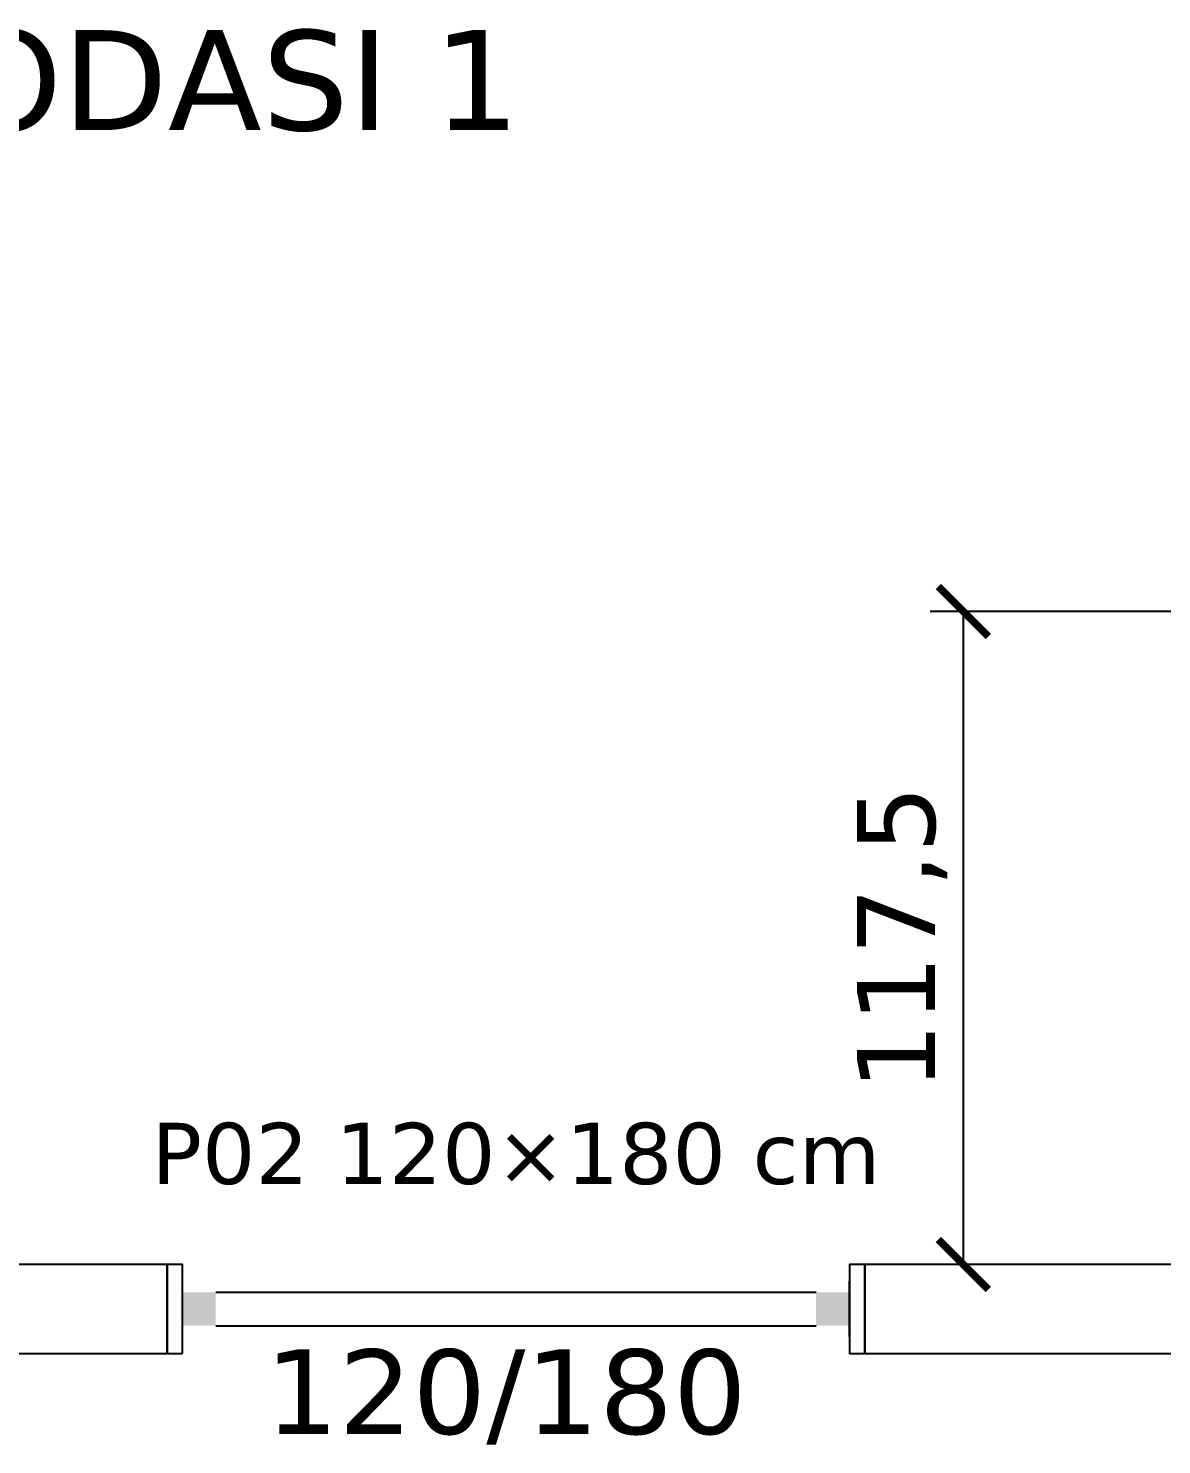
# Model space of a CAD drawing. Header units: centimetres. Extents: x -135 to 5324, y -1304 to 1609.
# Drawn here: x 3667 to 3870.9, y 234.6 to 489.5 of the extents above; entities that cross this region are included whole.
import ezdxf
from ezdxf.enums import TextEntityAlignment as Align

# ---------------------------------------------------------------- set-up
doc = ezdxf.new("R2010")
doc.units = ezdxf.units.CM
for name, color, linetype in [('MONTAJ_OZEL_OLCU', 6, 'Continuous'), ('MONTAJ_STANDART', 7, 'Continuous'), ('MONTAJ_YAZI', 4, 'Continuous'), ('PENCERE', 10, 'Continuous')]:
    doc.layers.add(name, color=color, linetype=linetype)
doc.styles.add('PORTMAN', font='DejaVuSans.ttf')
doc.styles.get("Standard").update_dxf_attribs({"font": 'DejaVuSans.ttf'})
doc.dimstyles.new('PORTMAN', dxfattribs={"dimtxt": 14, "dimasz": 9, "dimexe": 6, "dimexo": 5, "dimgap": 4, "dimtad": 1, "dimtxsty": 'PORTMAN', "dimblk": 'ARCHTICK', "dimcen": 2.5, "dimazin": 3, "dimtfac": 0.5, "dimtmove": 2, "dimatfit": 3})

# ---------------------------------------------------------------- blocks, each defined once
blk = doc.blocks.new('BOM_D09_1255p0_DIS_DOLU')
blk.add_lwpolyline([(0, 0), (16, 0), (16, 125.5), (0, 125.5)], close=True)
blk = doc.blocks.new('MNT_BOM_D09_1255p0_DIS_DOLU')
blk.add_blockref('BOM_D09_1255p0_DIS_DOLU', (0, 0))
blk = doc.blocks.new('kaynak-pencere-120180')
at = {"layer": 'PENCERE', "color": 1}
for p, q in [((53839.87, 6703.82), (53839.87, 6713.82)), ((53959.87, 6703.82), (53959.87, 6713.82)), ((53845.87, 6711.82), (53953.87, 6711.82)), ((53845.87, 6705.82), (53953.87, 6705.82))]:
    blk.add_line(p, q, dxfattribs=at)
for points in [[(53839.87, 6705.82), (53845.87, 6705.82), (53839.87, 6711.82), (53845.87, 6711.82)], [(53959.87, 6705.82), (53953.87, 6705.82), (53959.87, 6711.82), (53953.87, 6711.82)]]:
    blk.add_solid(points, dxfattribs=at)
at = {"layer": 'PENCERE', "color": 0, "lineweight": 25}
blk.add_text('120/180', height=15.217, dxfattribs=at).set_placement((53854.7, 6686.34))
blk = doc.blocks.new('BOM_P02_PENCERE_1200x1800')
at = {"layer": 'PENCERE'}
blk.add_blockref('kaynak-pencere-120180', (0, 0), dxfattribs=at)
blk = doc.blocks.new('BOM_D10_1255p0_DIS_P02')
for points in [[(0, 122.75), (16, 122.75), (16, 125.5), (0, 125.5)], [(0, 0), (16, 0), (16, 2.75), (0, 2.75)]]:
    blk.add_lwpolyline(points, close=True)
at = {"layer": 'PENCERE', "rotation": 270}
blk.add_blockref('BOM_P02_PENCERE_1200x1800', (-6700.823, 53962.624), dxfattribs=at)
blk = doc.blocks.new('MNT_BOM_D10_1255p0_DIS_P02')
blk.add_blockref('BOM_D10_1255p0_DIS_P02', (0, 0))
blk = doc.blocks.new('_ARCHTICK')
at = {"color": 0, "linetype": 'BYBLOCK', "const_width": 0.15}
blk.add_lwpolyline([(-0.5, -0.5), (0.5, 0.5)], dxfattribs=at)

msp = doc.modelspace()

# ---------------------------------------------------------------- block references
at = {"layer": 'MONTAJ_STANDART'}
for name, p, rotation in [('MNT_BOM_D09_1255p0_DIS_DOLU', (3566.5, 267), 270), ('MNT_BOM_D10_1255p0_DIS_P02', (3817.5, 251), 90), ('MNT_BOM_D09_1255p0_DIS_DOLU', (3817.5, 267), 270)]:
    msp.add_blockref(name, p, dxfattribs=dict(at, rotation=rotation))

# ---------------------------------------------------------------- texts
at = {"layer": 'MONTAJ_YAZI', "style": 'PORTMAN'}
for s, height, p in [('YATAK ODASI 1', 18, (3660.625, 480.125)), ('P02 120×180 cm', 11, (3754.75, 287))]:
    msp.add_text(s, height=height, dxfattribs=at).set_placement(p, align=Align.MIDDLE_CENTER)

# ---------------------------------------------------------------- dimensions: what is measured, and where the dimension line sits
at = {"layer": 'MONTAJ_OZEL_OLCU'}
msp.add_linear_dim(base=(3835.25, 267), p1=(3885.25, 267), p2=(3885.25, 384.5), angle=90, dimstyle='PORTMAN', override={"dimtxt": 14, "dimasz": 9, "dimexe": 6, "dimexo": 5, "dimdec": 2, "dimzin": 8, "dimdsep": 44}, dxfattribs=at).render()

doc.saveas('drawing.dxf')
